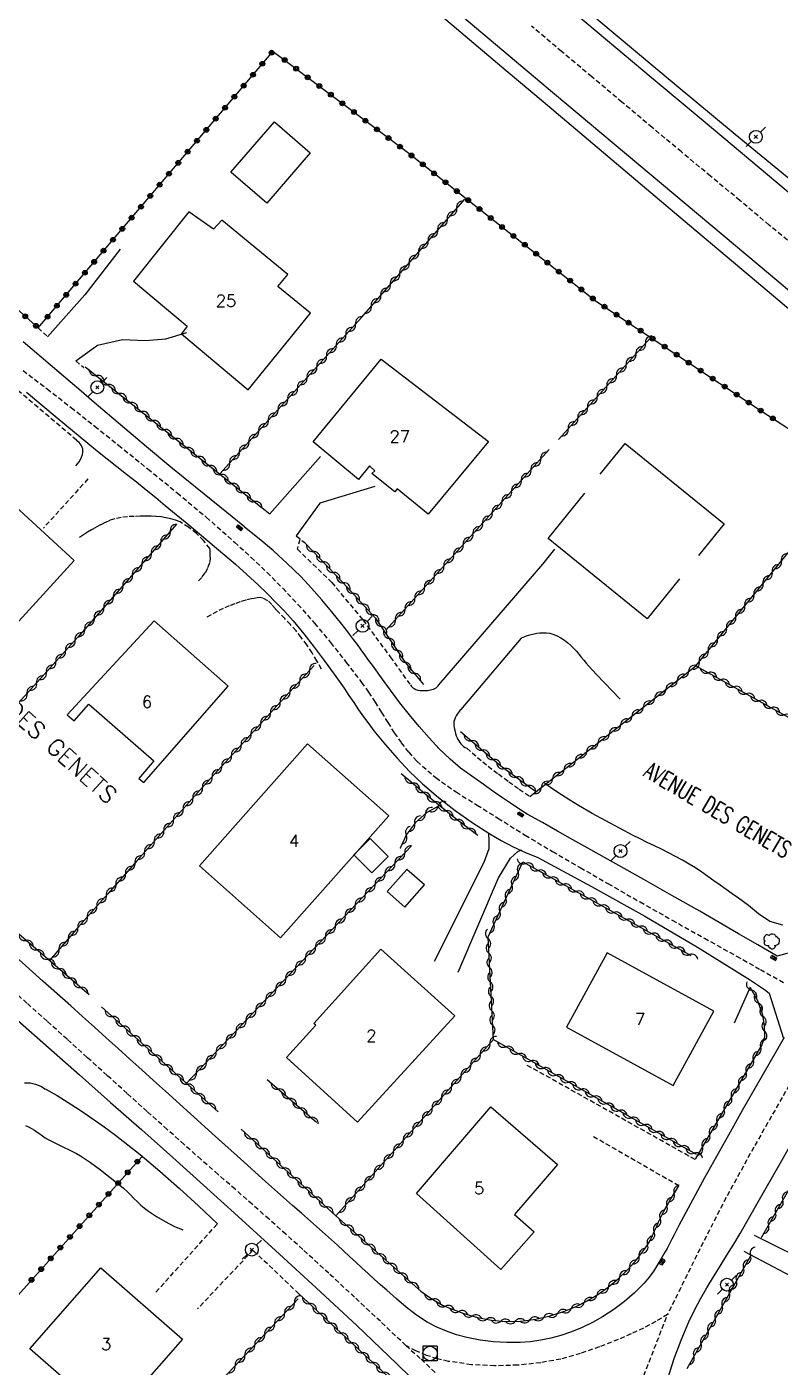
# Model space of a CAD drawing. Header units: millimetres. Extents: x 159000 to 160002, y 156999 to 158000.
# Drawn here: x 159466.4 to 159544.7, y 157371 to 157510.3 of the extents above; entities that cross this region are included whole.
import ezdxf
from ezdxf.enums import TextEntityAlignment as Align

# ---------------------------------------------------------------- set-up
doc = ezdxf.new("R2010")
doc.units = ezdxf.units.MM
doc.linetypes.add('DASHED', pattern=[0.75, 0.5, -0.25])
doc.layers.get('0').update_dxf_attribs({"linetype": 'CONTINUOUS'})
for name, color, linetype in [('W0001', 6, 'DASHED'), ('W0008', 7, 'CONTINUOUS'), ('W0014', 7, 'CONTINUOUS'), ('W0017', 7, 'CONTINUOUS'), ('W0051', 7, 'CONTINUOUS'), ('W0101', 7, 'CONTINUOUS'), ('W0104', 1, 'CONTINUOUS'), ('W0112', 1, 'DASHED'), ('W0211', 2, 'CONTINUOUS'), ('W0214', 2, 'CONTINUOUS'), ('W0300', 7, 'CONTINUOUS'), ('W0310', 3, 'CONTINUOUS'), ('W0322', 7, 'CONTINUOUS'), ('W0323', 7, 'CONTINUOUS'), ('W0401', 7, 'CONTINUOUS'), ('W0420', 7, 'CONTINUOUS'), ('W0473', 7, 'CONTINUOUS'), ('W0989', 7, 'CONTINUOUS'), ('W0991', 7, 'CONTINUOUS')]:
    doc.layers.add(name, color=color, linetype=linetype)
doc.styles.get("Standard").update_dxf_attribs({"font": 'romans.shx', "width": 0.85})

# ---------------------------------------------------------------- blocks, each defined once
blk = doc.blocks.new('T473')
for p, q in [((-0.166667, 0.166667), (0.166667, -0.166667)), ((-0.166667, -0.166667), (0.166667, 0.166667)), ((0.500001, 0.500001), (1.000002, 1.000002)), ((-1.000002, -1.000002), (-0.500001, -0.500001))]:
    blk.add_line(p, q)
blk.add_ellipse((0, 0), major_axis=(0.471405, 0.471405), ratio=1, start_param=5.4977871438, end_param=11.780972451)
blk = doc.blocks.new('T420')
for p, q in [((0.75, 0.75), (-0.75, 0.75)), ((-0.75, 0.75), (-0.75, -0.75)), ((0.75, 0.75), (0.75, -0.75)), ((0.75, -0.75), (-0.75, -0.75))]:
    blk.add_line(p, q)
blk.add_ellipse((0, 0), major_axis=(-0.53, 0.53), ratio=1, start_param=3.926991, end_param=10.210176)
blk = doc.blocks.new('T401')
for p, q in [((-0.3, 0.3), (0, 0.3)), ((-0.3, -0.25), (-0.3, 0.3)), ((-0.3, 0.15), (0, 0.15)), ((-0.3, 0), (0, 0)), ((0, 0.3), (0, -0.25)), ((-0.3, -0.15), (0, -0.15)), ((-0.3, -0.25), (-0.3, -0.3)), ((-0.3, -0.3), (0, -0.3)), ((0, -0.3), (0, -0.25))]:
    blk.add_line(p, q)
blk = doc.blocks.new('T300')
for p, q in [((-0.8, 0.51), (-0.86, 0.34)), ((-0.86, 0.34), (-0.86, 0.17)), ((-0.86, 0.17), (-0.74, 0.06)), ((-0.69, 0.63), (-0.8, 0.51)), ((-0.8, -0.06), (-0.74, 0.06)), ((-0.74, 0.06), (-0.69, 0.11)), ((-0.57, 0.69), (-0.69, 0.63)), ((-0.46, 0.69), (-0.57, 0.69)), ((-0.29, 0.63), (-0.46, 0.69)), ((-0.29, 0.63), (-0.17, 0.74)), ((-0.23, 0.57), (-0.29, 0.63)), ((-0.17, 0.74), (-0.06, 0.8)), ((-0.06, 0.8), (0.06, 0.8)), ((0.06, 0.8), (0.23, 0.74)), ((0.23, 0.74), (0.34, 0.63)), ((0.34, 0.63), (0.4, 0.51)), ((0.46, 0.46), (0.34, 0.46)), ((0.4, 0.51), (0.4, 0.46)), ((0.57, 0.4), (0.46, 0.46)), ((0.57, 0.4), (0.69, 0.29)), ((0.69, 0.29), (0.74, 0.17)), ((0.74, 0.06), (0.69, -0.17)), ((0.74, 0.17), (0.74, 0.06)), ((-0.8, -0.17), (-0.8, -0.06)), ((-0.8, -0.23), (-0.8, -0.17)), ((-0.74, -0.34), (-0.8, -0.23)), ((-0.69, -0.4), (-0.74, -0.34)), ((-0.51, -0.46), (-0.69, -0.4)), ((-0.4, -0.46), (-0.51, -0.46)), ((-0.4, -0.46), (-0.34, -0.46)), ((-0.34, -0.46), (-0.34, -0.4)), ((-0.34, -0.51), (-0.34, -0.46)), ((-0.29, -0.63), (-0.34, -0.51)), ((-0.17, -0.74), (-0.29, -0.63)), ((-0.06, -0.8), (-0.17, -0.74)), ((0.06, -0.8), (-0.06, -0.8)), ((0.17, -0.74), (0.06, -0.8)), ((0.23, -0.69), (0.17, -0.74)), ((0.29, -0.46), (0.23, -0.46)), ((0.29, -0.63), (0.23, -0.69)), ((0.46, -0.4), (0.29, -0.46)), ((0.34, -0.51), (0.29, -0.63)), ((0.34, -0.51), (0.34, -0.46)), ((0.57, -0.34), (0.46, -0.4)), ((0.63, -0.29), (0.57, -0.34)), ((0.69, -0.17), (0.63, -0.29))]:
    blk.add_line(p, q)
blk = doc.blocks.new('t310o')
at = {"color": 0, "linetype": 'Continuous'}
for centre, start, end in [((-0.5, 0.38), 216.8699, 323.1304), ((0.5, -0.37), 36.8699, 143.1303)]:
    blk.add_arc(centre, 0.625, start, end, dxfattribs=at)
blk = doc.blocks.new('t323o')
at = {"color": 0, "linetype": 'Continuous'}
for radius in [0.25, 0.15]:
    blk.add_circle((0, 0), radius, dxfattribs=at)
blk = doc.blocks.new('t322o')
at = {"color": 0, "linetype": 'Continuous'}
for radius in [0.25, 0.15]:
    blk.add_circle((0, 0), radius, dxfattribs=at)

msp = doc.modelspace()

# ---------------------------------------------------------------- linework, layer by layer
at = {"layer": 'W0001'}
for points in [[(159546.64, 157487.16), (159543.59, 157489.69), (159540.55, 157492.23), (159537.5, 157494.76), (159534.46, 157497.29), (159531.42, 157499.83), (159528.28, 157502.46), (159525.14, 157505.1), (159522.01, 157507.73), (159518.87, 157510.37)], [(159466.01, 157474.58), (159468.51, 157472.67), (159471, 157470.74), (159473.47, 157468.78), (159475.93, 157466.81), (159478.99, 157464.34), (159482.04, 157461.86), (159485.06, 157459.33), (159488.01, 157456.73), (159489.71, 157455.17), (159491.38, 157453.58), (159493.01, 157451.95), (159494.59, 157450.27), (159496.32, 157448.31), (159497.99, 157446.29), (159499.61, 157444.24), (159501.2, 157442.16), (159501.93, 157441.14), (159502.61, 157440.1), (159503.28, 157439.04), (159503.93, 157437.98), (159504.61, 157436.92), (159505.33, 157435.89), (159506.11, 157434.89), (159506.97, 157433.96), (159508.92, 157432.26), (159511.04, 157430.77), (159513.22, 157429.41), (159515.39, 157428.05), (159518.21, 157426.28), (159521.07, 157424.58), (159523.95, 157422.91), (159526.83, 157421.25), (159530.16, 157419.34), (159533.5, 157417.45), (159536.85, 157415.58), (159540.2, 157413.71), (159542.68, 157412.32), (159545.16, 157410.94)], [(159505.82, 157373.23), (159503.16, 157375.76), (159500.48, 157378.26), (159497.79, 157380.75), (159495.09, 157383.23), (159493.34, 157384.8), (159491.59, 157386.37), (159489.83, 157387.92), (159488.06, 157389.48), (159486.29, 157391.03), (159484.52, 157392.58), (159482.76, 157394.13), (159481, 157395.7), (159478.91, 157397.56), (159476.83, 157399.44), (159474.75, 157401.31), (159472.67, 157403.19), (159470.59, 157405.07), (159468.51, 157406.95), (159466.42, 157408.82), (159464.33, 157410.69)], [(159550.12, 157408.19), (159547.87, 157404.21), (159544.94, 157399.02), (159541.99, 157393.84), (159539.11, 157388.61), (159536.39, 157383.3), (159533.03, 157376.48)], [(159533.03, 157376.48), (159531.8, 157375.74), (159530.52, 157375.06), (159529.23, 157374.44), (159527.9, 157373.87), (159525.94, 157373.11), (159523.95, 157372.42), (159521.92, 157371.84), (159519.84, 157371.45), (159517.45, 157371.2), (159515.04, 157371.13), (159512.63, 157371.25), (159510.24, 157371.59), (159509.08, 157371.86), (159507.96, 157372.22), (159506.86, 157372.68), (159505.82, 157373.23)], [(159532.5, 157339.6), (159531, 157343), (159529.82, 157346.52), (159528.95, 157350.13), (159528.39, 157353.8), (159528.25, 157355.41), (159528.17, 157357.02), (159528.17, 157358.63), (159528.24, 157360.25), (159528.38, 157361.86), (159528.58, 157363.46), (159528.86, 157365.05), (159529.2, 157366.63), (159533.03, 157376.48)], [(159505.82, 157373.23), (159507.4, 157371.83), (159508.93, 157370.37)]]:
    msp.add_lwpolyline(points, dxfattribs=at)
at = {"layer": 'W0008'}
for points in [[(159466.36, 157472.31), (159469.55, 157469.66), (159472.75, 157467.02), (159473.75, 157466.2), (159474.76, 157465.39), (159475.77, 157464.59), (159476.78, 157463.79), (159477.79, 157462.99), (159478.8, 157462.18), (159479.81, 157461.37), (159480.8, 157460.55), (159483.25, 157458.52), (159485.68, 157456.49), (159488.09, 157454.43), (159490.44, 157452.29), (159491.38, 157451.39), (159492.31, 157450.47), (159493.22, 157449.52), (159494.1, 157448.55), (159495.22, 157447.21), (159496.29, 157445.83), (159497.33, 157444.43), (159498.37, 157443.03), (159498.89, 157442.3), (159499.4, 157441.56), (159499.9, 157440.81), (159500.4, 157440.06), (159500.9, 157439.31), (159501.42, 157438.57), (159501.95, 157437.84), (159502.5, 157437.12), (159503.69, 157435.68), (159504.91, 157434.27), (159506.2, 157432.9), (159507.55, 157431.61), (159509.21, 157430.19), (159510.93, 157428.86), (159512.71, 157427.6), (159514.54, 157426.43), (159515.74, 157425.73), (159516.98, 157425.08), (159518.24, 157424.49), (159519.52, 157423.95)], [(159434.76, 157434.37), (159441.62, 157428.26), (159448.47, 157422.15), (159455.33, 157416.04), (159462.19, 157409.94), (159465.42, 157407.07), (159468.65, 157404.21), (159471.89, 157401.36), (159475.12, 157398.5), (159478.35, 157395.64), (159481.58, 157392.78), (159484.79, 157389.9), (159487.99, 157387), (159492.25, 157383.13), (159496.5, 157379.24), (159500.71, 157375.32), (159504.88, 157371.35), (159506.34, 157369.93)], [(159544.42, 157413.69), (159542.41, 157414.87), (159540.4, 157416.04), (159538.38, 157417.21), (159536.37, 157418.38), (159533.47, 157420.02), (159530.56, 157421.66), (159527.65, 157423.29), (159524.75, 157424.92), (159523.17, 157425.81), (159521.59, 157426.7), (159520.01, 157427.59), (159518.43, 157428.48)], [(159519.52, 157423.95), (159525.12, 157420.96), (159530.66, 157417.86), (159536.13, 157414.63), (159541.53, 157411.29), (159542.06, 157410.95), (159542.58, 157410.59), (159543.09, 157410.23), (159543.6, 157409.85)], [(159551.12, 157415.53), (159544.41, 157413.71)]]:
    msp.add_lwpolyline(points, dxfattribs=at)
at = {"layer": 'W0014'}
for points in [[(159489.03, 157458.33), (159486.47, 157460.39), (159483.93, 157462.46), (159481.39, 157464.54), (159478.86, 157466.64), (159477.72, 157467.6), (159476.58, 157468.56), (159475.44, 157469.52), (159474.31, 157470.49), (159473.17, 157471.46), (159472.04, 157472.43), (159470.91, 157473.4), (159469.77, 157474.36), (159468.83, 157475.16), (159467.9, 157475.95), (159466.96, 157476.75), (159466.02, 157477.54)], [(159518.43, 157428.48), (159517.56, 157429.03), (159516.7, 157429.6), (159515.85, 157430.17), (159515.01, 157430.76), (159513.84, 157431.58), (159512.66, 157432.4), (159511.51, 157433.26), (159510.42, 157434.18), (159509.29, 157435.27), (159508.22, 157436.41), (159507.19, 157437.59), (159506.19, 157438.78), (159505.19, 157440.04), (159504.23, 157441.34), (159503.29, 157442.64), (159502.34, 157443.94), (159501.94, 157444.48), (159501.55, 157445.01), (159501.16, 157445.55), (159500.77, 157446.09), (159500.37, 157446.63), (159499.97, 157447.16), (159499.57, 157447.69), (159499.16, 157448.21), (159498.13, 157449.48), (159497.08, 157450.73), (159496, 157451.96), (159494.88, 157453.15), (159493.48, 157454.51), (159492.04, 157455.82), (159490.56, 157457.09), (159489.03, 157458.3)], [(159545.15, 157405.26), (159543.68, 157402.74), (159542.23, 157400.2), (159540.78, 157397.67), (159539.35, 157395.12), (159538.11, 157392.89), (159536.88, 157390.66), (159535.66, 157388.42), (159534.44, 157386.18), (159534.19, 157385.71), (159533.95, 157385.23), (159533.71, 157384.76), (159533.47, 157384.28), (159533.22, 157383.8), (159532.97, 157383.33), (159532.71, 157382.86), (159532.44, 157382.4), (159532.02, 157381.7), (159531.59, 157381.01), (159531.12, 157380.34), (159530.59, 157379.71), (159529.6, 157378.72), (159528.55, 157377.81), (159527.43, 157376.97), (159526.26, 157376.21), (159525.23, 157375.62), (159524.16, 157375.11), (159523.05, 157374.67), (159521.93, 157374.29), (159520.89, 157374.01), (159519.84, 157373.79), (159518.78, 157373.64), (159517.71, 157373.57), (159516.31, 157373.55), (159514.92, 157373.63), (159513.53, 157373.79), (159512.16, 157374.06), (159511.09, 157374.35), (159510.04, 157374.72), (159509.02, 157375.16), (159508.04, 157375.67), (159506.91, 157376.4), (159505.85, 157377.23), (159504.84, 157378.11), (159503.83, 157378.98), (159503.17, 157379.55), (159502.52, 157380.13), (159501.88, 157380.71), (159501.24, 157381.3), (159500.61, 157381.9), (159499.97, 157382.49), (159499.33, 157383.08), (159498.69, 157383.67), (159497.76, 157384.5), (159496.83, 157385.33), (159495.89, 157386.16), (159494.95, 157386.99), (159494.02, 157387.81), (159493.08, 157388.64), (159492.15, 157389.47), (159491.21, 157390.3), (159488.61, 157392.63), (159486.01, 157394.97), (159483.42, 157397.32), (159480.82, 157399.66), (159479.59, 157400.77), (159478.36, 157401.88), (159477.13, 157403), (159475.9, 157404.11), (159474.67, 157405.22), (159473.44, 157406.33), (159472.2, 157407.44), (159470.97, 157408.55), (159468.08, 157411.12), (159465.18, 157413.7)], [(159543.6, 157409.85), (159545.09, 157405.15)], [(159533.08, 157369.91), (159533.72, 157371.88), (159534.44, 157373.81), (159535.25, 157375.71), (159535.83, 157376.91), (159536.46, 157378.08), (159537.12, 157379.23), (159537.81, 157380.37), (159538.51, 157381.5), (159539.2, 157382.62), (159539.9, 157383.76), (159540.57, 157384.9), (159542.6, 157388.43), (159544.63, 157391.97), (159546.65, 157395.51)]]:
    msp.add_lwpolyline(points, dxfattribs=at)
at = {"layer": 'W0017'}
for points in [[(159476.12, 157487.19), (159472.45, 157482.43), (159468.57, 157478.08)], [(159471.51, 157475.57), (159473.75, 157477.2), (159476.34, 157477.79), (159478.74, 157477.68), (159480.86, 157477.86), (159483.04, 157478.53)], [(159490.86, 157460.31), (159491.67, 157459.67), (159496.94, 157465.65)], [(159502.6, 157462.53), (159496.88, 157460.79), (159494.42, 157457.39)], [(159509.24, 157441.89), (159520.05, 157454.45), (159521.31, 157456.01)], [(159511.55, 157439.34), (159517.84, 157446.75)], [(159517.84, 157446.78), (159518.01, 157446.85), (159518.19, 157446.93), (159518.37, 157446.99), (159518.56, 157447.05), (159518.85, 157447.13), (159519.14, 157447.21), (159519.44, 157447.27), (159519.74, 157447.31), (159520.09, 157447.32), (159520.43, 157447.31), (159520.77, 157447.27), (159521.11, 157447.18), (159521.53, 157447.01), (159521.93, 157446.79), (159522.31, 157446.54), (159522.67, 157446.27), (159522.97, 157446), (159523.26, 157445.71), (159523.54, 157445.41), (159523.8, 157445.1), (159524.05, 157444.78), (159524.31, 157444.47), (159524.57, 157444.16), (159524.84, 157443.86), (159525.64, 157442.99), (159526.45, 157442.13), (159527.27, 157441.28), (159528.08, 157440.43)], [(159508.79, 157413.18), (159513.94, 157423.47), (159514.48, 157424.91), (159514.49, 157425.74), (159514.45, 157426.47)], [(159511.25, 157412.06), (159515.44, 157421.83), (159516.69, 157423.88), (159517.45, 157424.6), (159517.88, 157424.77)], [(159541.6, 157410.47), (159539.94, 157406.74)], [(159466.17, 157400.54), (159466.75, 157400.54), (159467.31, 157400.42), (159467.85, 157400.2), (159468.33, 157399.89)], [(159548.6, 157381.42), (159542.06, 157384.67)], [(159547.69, 157379.49), (159540.98, 157383.02)]]:
    msp.add_lwpolyline(points, dxfattribs=at)
at = {"layer": 'W0051'}
for points in [[(159457.55, 157555.01), (159461.59, 157551.58), (159465.64, 157548.16), (159469.7, 157544.75), (159473.76, 157541.34), (159476.67, 157538.9), (159479.6, 157536.46), (159482.52, 157534.03), (159485.45, 157531.6), (159488.37, 157529.17), (159491.3, 157526.74), (159494.22, 157524.3), (159497.14, 157521.86), (159500.97, 157518.65), (159504.79, 157515.43), (159508.62, 157512.21), (159512.44, 157508.99), (159516.26, 157505.76), (159520.08, 157502.54), (159523.9, 157499.31), (159527.72, 157496.09), (159535.32, 157489.68), (159542.92, 157483.27), (159550.53, 157476.86)], [(159548.16, 157490.91), (159542.55, 157495.62), (159536.94, 157500.33), (159531.33, 157505.04), (159525.72, 157509.75), (159520.11, 157514.46)], [(159511.62, 157511.43), (159513.8, 157509.61), (159521.28, 157503.34), (159528.77, 157497.06), (159536.25, 157490.78), (159543.73, 157484.5), (159549.46, 157479.69)], [(159546.43, 157493.87), (159540.06, 157499.11), (159533.71, 157504.37), (159525.68, 157511.08)]]:
    msp.add_lwpolyline(points, dxfattribs=at)
at = {"layer": 'W0101'}
for points in [[(159489.42, 157472.56), (159495.91, 157480.53), (159492.5, 157483.31), (159493.53, 157484.56), (159486.69, 157490.2), (159485.83, 157489.27), (159483.24, 157491.07), (159477.48, 157483.84), (159483.08, 157479.19), (159482.49, 157478.39)], [(159471.32, 157454.84), (159463.38, 157446.18), (159456.82, 157452.18), (159464.76, 157460.85)], [(159478.58, 157431.74), (159487.33, 157441.76), (159479.65, 157448.55), (159470.6, 157438.8), (159471.33, 157438.18), (159472.84, 157439.89), (159479.6, 157434.02), (159478.04, 157432.17)], [(159495.6, 157435.76), (159504.03, 157428.29), (159492.79, 157415.61), (159484.36, 157423.08)], [(159510.89, 157407.51), (159500.79, 157396.44), (159493.42, 157403.16), (159496.44, 157406.55), (159496.25, 157406.7), (159503.2, 157414.42)], [(159522.52, 157406.32), (159533.6, 157400.25), (159537.84, 157407.99), (159526.76, 157414.06)], [(159519.15, 157385.05), (159515.68, 157381.14), (159506.93, 157389.04), (159514.65, 157398.05), (159521.58, 157392.05), (159517.1, 157386.87)], [(159482.58, 157373.9), (159475.21, 157365.47), (159466.72, 157372.88), (159474.09, 157381.32)]]:
    msp.add_lwpolyline(points, close=True, dxfattribs=at)
for points in [[(159496.18, 157467.16), (159503.25, 157475.76), (159514.39, 157467.2), (159508.15, 157459.65), (159504.91, 157462.26), (159504.68, 157461.97), (159502.27, 157463.87), (159502.59, 157464.16)], [(159502.04, 157464.65), (159500.88, 157463.23), (159496.18, 157467.16)], [(159526.03, 157463.8), (159528.62, 157466.99), (159538.91, 157458.64)], [(159502.59, 157464.16), (159502.04, 157464.65)], [(159534.26, 157452.91), (159530.89, 157448.76), (159520.6, 157457.11), (159524.43, 157461.83)], [(159538.91, 157458.64), (159536.25, 157455.36)]]:
    msp.add_lwpolyline(points, dxfattribs=at)
at = {"layer": 'W0104'}
for points in [[(159487.61, 157495.19), (159492.14, 157500.43), (159495.88, 157497.19), (159491.35, 157491.95)], [(159502.27, 157422.36), (159503.97, 157424.05), (159502.1, 157425.93), (159500.4, 157424.24), (159502.27, 157422.36)], [(159505.7, 157418.81), (159507.74, 157421.11), (159505.92, 157422.73), (159503.88, 157420.43), (159505.7, 157418.81)]]:
    msp.add_lwpolyline(points, close=True, dxfattribs=at)
at = {"layer": 'W0112'}
for points in [[(159467.58, 157479.02), (159468.57, 157478.08)], [(159471.51, 157475.57), (159472.32, 157474.87)], [(159471.58, 157467.33), (159462.57, 157474.98)], [(159471.49, 157464.67), (159471.68, 157464.87), (159471.84, 157465.09), (159471.98, 157465.32), (159472.09, 157465.57), (159472.13, 157465.66), (159472.16, 157465.75), (159472.18, 157465.84), (159472.2, 157465.93), (159472.22, 157466.02), (159472.23, 157466.11), (159472.23, 157466.21), (159472.23, 157466.3), (159472.21, 157466.43), (159472.17, 157466.56), (159472.12, 157466.69), (159472.06, 157466.8), (159471.96, 157466.95), (159471.85, 157467.08), (159471.72, 157467.2), (159471.58, 157467.3)], [(159472.76, 157463.3), (159468.12, 157458.18)], [(159485.44, 157456.07), (159484.79, 157456.89), (159484.05, 157457.63), (159483.23, 157458.28), (159482.33, 157458.83), (159481.86, 157459.03), (159481.36, 157459.17), (159480.85, 157459.27), (159480.35, 157459.35), (159479.82, 157459.41), (159479.28, 157459.43), (159478.75, 157459.44), (159478.21, 157459.43), (159477.55, 157459.41), (159476.88, 157459.38), (159476.22, 157459.31), (159475.56, 157459.17), (159475.04, 157459), (159474.54, 157458.77), (159474.05, 157458.52), (159473.57, 157458.26), (159473.13, 157458.02), (159472.7, 157457.77), (159472.28, 157457.51), (159471.86, 157457.23)], [(159494.42, 157457.39), (159495.33, 157456.65)], [(159484.26, 157452.7), (159484.65, 157453.13), (159484.98, 157453.59), (159485.24, 157454.1), (159485.44, 157454.63), (159485.47, 157454.75), (159485.48, 157454.86), (159485.49, 157454.98), (159485.49, 157455.1), (159485.48, 157455.21), (159485.47, 157455.33), (159485.47, 157455.44), (159485.46, 157455.56), (159485.46, 157455.69), (159485.46, 157455.82), (159485.45, 157455.95), (159485.44, 157456.07)], [(159494.78, 157457), (159494.52, 157456.02)], [(159494.53, 157456), (159498.1, 157452.55), (159501.35, 157448.65), (159504.19, 157444.81), (159506.28, 157441.89)], [(159497.04, 157443.53), (159496.57, 157444.39), (159496.06, 157445.23), (159495.52, 157446.05), (159494.94, 157446.84), (159494.4, 157447.52), (159493.82, 157448.16), (159493.22, 157448.79), (159492.61, 157449.41), (159492.25, 157449.81), (159491.88, 157450.24), (159491.46, 157450.64), (159490.95, 157450.91), (159490.65, 157450.97), (159490.34, 157450.95), (159490.05, 157450.89), (159489.77, 157450.83), (159489.18, 157450.7), (159488.59, 157450.53), (159488.02, 157450.33), (159487.45, 157450.11), (159486.81, 157449.83), (159486.18, 157449.53), (159485.56, 157449.19), (159484.96, 157448.83)], [(159506.28, 157441.89), (159506.39, 157441.74), (159506.53, 157441.61), (159506.68, 157441.51), (159506.84, 157441.42), (159507.06, 157441.35), (159507.29, 157441.32), (159507.52, 157441.31), (159507.75, 157441.31), (159507.9, 157441.31), (159508.06, 157441.32), (159508.22, 157441.34), (159508.37, 157441.37), (159508.52, 157441.41), (159508.67, 157441.46), (159508.82, 157441.52), (159508.96, 157441.6), (159509.04, 157441.66), (159509.12, 157441.73), (159509.18, 157441.8), (159509.24, 157441.89)], [(159511.55, 157439.34), (159511.44, 157439.24), (159511.34, 157439.12), (159511.25, 157439), (159511.16, 157438.87), (159511.05, 157438.68), (159510.95, 157438.49), (159510.86, 157438.28), (159510.81, 157438.06), (159510.8, 157437.87), (159510.81, 157437.67), (159510.85, 157437.48), (159510.88, 157437.29), (159510.93, 157437.06), (159510.99, 157436.84), (159511.06, 157436.61), (159511.14, 157436.39), (159511.22, 157436.23), (159511.31, 157436.07), (159511.41, 157435.91), (159511.52, 157435.77), (159511.66, 157435.63), (159511.81, 157435.51), (159511.97, 157435.4), (159512.14, 157435.31)], [(159512.17, 157435.31), (159512.7, 157434.84), (159513.25, 157434.37), (159513.8, 157433.91), (159514.36, 157433.46), (159515.43, 157432.64), (159516.51, 157431.84), (159517.61, 157431.07), (159518.72, 157430.31)], [(159535.88, 157392.57), (159518.35, 157402.41)], [(159534.2, 157389.83), (159525.32, 157394.94)], [(159479.83, 157378.79), (159486.22, 157385.89)], [(159489.91, 157383.15), (159484.15, 157377.05)], [(159494.69, 157378.62), (159489.91, 157383.15)]]:
    msp.add_lwpolyline(points, dxfattribs=at)
at = {"layer": 'W0211'}
for points in [[(159545.01, 157416.92), (159543.67, 157417.32), (159542.48, 157418.09), (159541.43, 157418.97), (159540.4, 157419.75), (159539.75, 157420.18), (159539.11, 157420.62), (159538.48, 157421.08), (159537.85, 157421.53), (159537.22, 157421.99), (159536.58, 157422.43), (159535.93, 157422.87), (159535.27, 157423.28), (159534.56, 157423.68), (159533.84, 157424.07), (159533.12, 157424.45), (159532.38, 157424.81), (159531.65, 157425.16), (159530.91, 157425.52), (159530.18, 157425.89), (159529.46, 157426.26), (159528.03, 157427.02), (159526.6, 157427.78), (159525.17, 157428.55), (159523.77, 157429.36), (159522.87, 157429.92), (159521.98, 157430.49), (159521.09, 157431.07), (159520.22, 157431.68)], [(159466.26, 157396.1), (159466.59, 157395.97), (159466.9, 157395.81), (159467.19, 157395.63), (159467.48, 157395.43), (159467.76, 157395.23), (159468.03, 157395.03), (159468.32, 157394.84), (159468.61, 157394.66), (159469.03, 157394.44), (159469.45, 157394.23), (159469.87, 157394.03), (159470.3, 157393.83), (159470.73, 157393.63), (159471.15, 157393.42), (159471.57, 157393.19), (159471.97, 157392.95), (159473.04, 157392.25), (159474.07, 157391.5), (159475.08, 157390.71), (159476.07, 157389.91), (159476.45, 157389.58), (159476.82, 157389.24), (159477.18, 157388.89), (159477.54, 157388.53), (159477.9, 157388.18), (159478.27, 157387.84), (159478.65, 157387.51), (159479.06, 157387.21), (159479.9, 157386.64), (159480.78, 157386.13), (159481.68, 157385.66), (159482.61, 157385.26)]]:
    msp.add_lwpolyline(points, dxfattribs=at)
at = {"layer": 'W0214'}
msp.add_lwpolyline([(159468.39, 157399.89), (159469.56, 157399.21), (159470.71, 157398.5), (159471.84, 157397.77), (159472.96, 157397.01), (159474.3, 157396.07), (159475.61, 157395.1), (159476.91, 157394.11), (159478.18, 157393.09), (159480.25, 157391.35), (159482.27, 157389.57), (159484.26, 157387.75), (159486.22, 157385.89)], dxfattribs=at)
at = {"layer": 'W0310'}
for points in [[(159501.23, 157480.13), (159511.95, 157492.39)], [(159501.23, 157480.13), (159486.48, 157463.85)], [(159531.25, 157477.98), (159521.67, 157467.4)], [(159472.48, 157474.97), (159490.86, 157460.31)], [(159520.73, 157466.36), (159503.72, 157447.57)], [(159518.72, 157430.31), (159535.97, 157443.89), (159552.46, 157464.08)], [(159481.97, 157458.6), (159478.55, 157454.66), (159475.12, 157450.74), (159471.66, 157446.83), (159468.18, 157442.95), (159464.48, 157438.84), (159460.75, 157434.74), (159457, 157430.67), (159453.24, 157426.61)], [(159495.33, 157456.62), (159499.31, 157452.51), (159502.67, 157448.84), (159505.73, 157444.24), (159507.65, 157441.95)], [(159472.88, 157409.7), (159453.45, 157426.42), (159438.11, 157439.97), (159431.34, 157445.99)], [(159496.28, 157443.92), (159492.42, 157439.74), (159488.58, 157435.54), (159484.75, 157431.33), (159480.95, 157427.1), (159477.88, 157423.66), (159474.82, 157420.2), (159471.78, 157416.74), (159468.75, 157413.26)], [(159535.97, 157443.89), (159558.12, 157431.57)], [(159511.49, 157437.07), (159515.69, 157433.47), (159519.34, 157430.82)], [(159513.31, 157426.24), (159512.31, 157426.98), (159511.32, 157427.74), (159510.34, 157428.51), (159509.37, 157429.29), (159508.35, 157430.12), (159507.34, 157430.96), (159506.34, 157431.81), (159505.34, 157432.67)], [(159509.36, 157429.37), (159507.99, 157428.62), (159506.82, 157427.6), (159505.88, 157426.36), (159505.23, 157424.94), (159505.23, 157424.93), (159505.23, 157424.93), (159505.23, 157424.92), (159505.24, 157424.91)], [(159506.37, 157425.14), (159483, 157400.49)], [(159514.32, 157415.65), (159517.96, 157423.5), (159526.23, 157418.92), (159535.46, 157413.77)], [(159514.35, 157415.65), (159514.89, 157405.03)], [(159541.6, 157410.46), (159542.36, 157409.1), (159542.91, 157407.6), (159543.08, 157406.43), (159543.11, 157405.28), (159542.84, 157404.48)], [(159486.3, 157397.52), (159474.17, 157408.44)], [(159514.89, 157405), (159498.54, 157386.73)], [(159536.04, 157393.1), (159514.89, 157405.03)], [(159542.84, 157404.48), (159535.88, 157392.6)], [(159491.41, 157400.88), (159496.51, 157396.45)], [(159550.48, 157397.92), (159542.76, 157384.44)], [(159498.54, 157386.73), (159488.69, 157395.74)], [(159507.38, 157378.9), (159508.1, 157378.36), (159508.85, 157377.88), (159509.64, 157377.45), (159510.46, 157377.09), (159511.85, 157376.58), (159513.27, 157376.16), (159514.73, 157375.86), (159516.21, 157375.73), (159517.77, 157375.78), (159519.31, 157375.99), (159520.82, 157376.34), (159522.3, 157376.8), (159523.51, 157377.29), (159524.67, 157377.88), (159525.78, 157378.55), (159526.84, 157379.31), (159527.89, 157380.18), (159528.88, 157381.13), (159529.8, 157382.15), (159530.63, 157383.24), (159530.93, 157383.7), (159531.21, 157384.17), (159531.45, 157384.66), (159531.68, 157385.15), (159531.9, 157385.65), (159532.13, 157386.15), (159532.36, 157386.64), (159532.61, 157387.12), (159532.99, 157387.81), (159533.38, 157388.49), (159533.79, 157389.16), (159534.2, 157389.83)], [(159498.54, 157386.73), (159507.38, 157378.9)], [(159541.7, 157382.66), (159535.02, 157370.83)], [(159475.71, 157358.02), (159476.73, 157359.12), (159494.61, 157378.08)], [(159504.85, 157369.18), (159494.69, 157378.62)]]:
    msp.add_lwpolyline(points, dxfattribs=at)
at = {"layer": 'W0322'}
msp.add_lwpolyline([(159492.01, 157507.74), (159505.97, 157497.26), (159525.64, 157481.75), (159542.74, 157470.39), (159552.46, 157464.08)], dxfattribs=at)
at = {"layer": 'W0323'}
for points in [[(159467.59, 157479.01), (159492.01, 157507.77)], [(159459.5, 157486.17), (159467.58, 157479.02)], [(159459.89, 157372.24), (159478.35, 157392.86)]]:
    msp.add_lwpolyline(points, dxfattribs=at)

# ---------------------------------------------------------------- block references
at = {"layer": 'W0300'}
msp.add_blockref('T300', (159543.89, 157415.24), dxfattribs=at)
at = {"layer": 'W0310'}
for p, rotation in [((159511.11, 157491.43), 48.84089637383266), ((159510.12, 157490.3), 48.84089637383266), ((159509.13, 157489.17), 48.84089637383266), ((159507.16, 157486.91), 48.84089637383266), ((159508.14, 157488.04), 48.84089637383266), ((159506.17, 157485.78), 48.84089637383266), ((159505.18, 157484.65), 48.84089637383266), ((159504.2, 157483.52), 48.84089637383266), ((159503.21, 157482.39), 48.84089637383266), ((159502.22, 157481.26), 48.84089637383266), ((159500.58, 157479.41), 227.8112091600588), ((159498.57, 157477.19), 227.8112091600588), ((159499.57, 157478.3), 227.8112091600588), ((159530.73, 157477.41), 227.8410463592689), ((159497.56, 157476.08), 227.8112091600588), ((159529.73, 157476.3), 227.8410463592689), ((159496.55, 157474.97), 227.8112091600588), ((159528.72, 157475.19), 227.8410463592689), ((159473.66, 157474.04), 321.4136693093594), ((159474.83, 157473.1), 321.4136693093594), ((159495.54, 157473.86), 227.8112091600588), ((159527.71, 157474.08), 227.8410463592689), ((159476, 157472.17), 321.4136693093594), ((159493.53, 157471.63), 227.8112091600588), ((159494.54, 157472.74), 227.8112091600588), ((159525.7, 157471.85), 227.8410463592689), ((159526.71, 157472.96), 227.8410463592689), ((159477.18, 157471.23), 321.4136693093594), ((159478.35, 157470.3), 321.4136693093594), ((159492.52, 157470.52), 227.8112091600588), ((159524.69, 157470.74), 227.8410463592689), ((159479.52, 157469.36), 321.4136693093594), ((159491.51, 157469.41), 227.8112091600588), ((159523.69, 157469.63), 227.8410463592689), ((159480.69, 157468.42), 321.4136693093594), ((159490.51, 157468.3), 227.8112091600588), ((159522.68, 157468.52), 227.8410463592689), ((159481.87, 157467.49), 321.4136693093594), ((159483.04, 157466.55), 321.4136693093594), ((159488.49, 157466.08), 227.8112091600588), ((159489.5, 157467.19), 227.8112091600588), ((159484.21, 157465.62), 321.4136693093594), ((159487.49, 157464.96), 227.8112091600588), ((159519.83, 157465.36), 227.8410463592847), ((159485.38, 157464.68), 321.4136693093594), ((159486.56, 157463.75), 321.4136693093594), ((159518.82, 157464.25), 227.8410463592847), ((159487.73, 157462.81), 321.4136693093594), ((159516.81, 157462.03), 227.8410463592847), ((159517.81, 157463.14), 227.8410463592847), ((159488.9, 157461.88), 321.4136693093594), ((159490.07, 157460.94), 321.4136693093594), ((159515.8, 157460.92), 227.8410463592847), ((159514.79, 157459.8), 227.8410463592847), ((159481.32, 157457.84), 229.0297023035773), ((159513.79, 157458.69), 227.8410463592847), ((159480.33, 157456.71), 229.0297023035773), ((159511.77, 157456.47), 227.8410463592847), ((159512.78, 157457.58), 227.8410463592847), ((159479.35, 157455.58), 229.0297023035773), ((159496.18, 157455.75), 314.0791530656691), ((159510.77, 157455.36), 227.8410463592847), ((159478.37, 157454.45), 228.7593557478662), ((159497.22, 157454.67), 314.0791530656691), ((159498.26, 157453.59), 314.0791530656691), ((159509.76, 157454.24), 227.8410463592847), ((159543.91, 157453.61), 50.75931284302424), ((159544.86, 157454.77), 50.75931284302424), ((159476.39, 157452.19), 228.7593557478662), ((159477.38, 157453.32), 228.7593557478662), ((159499.31, 157452.51), 314.0791530656691), ((159508.75, 157453.13), 227.8410463592847), ((159542.96, 157452.45), 50.75931284302424), ((159475.4, 157451.06), 228.7593557478662), ((159500.32, 157451.41), 312.4291965666046), ((159506.74, 157450.91), 227.8410463592847), ((159507.75, 157452.02), 227.8410463592847), ((159542.01, 157451.28), 50.75931284302424), ((159474.41, 157449.94), 228.4890100305023), ((159501.33, 157450.3), 312.4291965666046), ((159505.73, 157449.8), 227.8410463592847), ((159541.06, 157450.12), 50.75931284302424), ((159473.41, 157448.82), 228.4890100305023), ((159502.34, 157449.19), 312.4291965666046), ((159503.23, 157447.99), 303.6728140920354), ((159504.72, 157448.68), 227.8410463592847), ((159540.11, 157448.96), 50.75931284302424), ((159471.42, 157446.57), 228.2186651506987), ((159472.42, 157447.69), 228.4890100305023), ((159504.06, 157446.74), 303.6728140920354), ((159538.21, 157446.64), 50.75931284302424), ((159539.16, 157447.8), 50.75931284302424), ((159470.42, 157445.45), 228.2186651506987), ((159504.9, 157445.49), 303.6728140920354), ((159537.26, 157445.47), 50.75931284302424), ((159469.42, 157444.33), 228.2186651506987), ((159505.73, 157444.25), 303.6728140920354), ((159536.32, 157444.31), 50.75931284302424), ((159468.43, 157443.21), 228.2186651506987), ((159495.8, 157443.4), 227.2820456707213), ((159506.69, 157443.1), 309.9797815248277), ((159535.22, 157443.3), 38.21425450731049), ((159537.28, 157443.16), 330.9352967882446), ((159466.42, 157440.99), 227.9483225522984), ((159467.42, 157442.1), 227.9483225522984), ((159493.76, 157441.19), 227.2820456707213), ((159494.78, 157442.3), 227.2820456707213), ((159532.86, 157441.44), 38.21425450731049), ((159534.04, 157442.37), 38.21425450731049), ((159538.59, 157442.43), 330.9352967882446), ((159539.9, 157441.7), 330.9352967882446), ((159492.74, 157440.09), 227.2820456707213), ((159531.69, 157440.52), 38.21425450731049), ((159541.21, 157440.97), 330.9352967882446), ((159542.52, 157440.24), 330.9352967882446), ((159491.73, 157438.99), 227.5262810740035), ((159529.33, 157438.66), 38.21425450731049), ((159530.51, 157439.59), 38.21425450731049), ((159543.83, 157439.52), 330.9352967882446), ((159545.15, 157438.79), 330.9352967882446), ((159489.7, 157436.77), 227.5262810740035), ((159490.72, 157437.88), 227.5262810740035), ((159528.15, 157437.73), 38.21425450731049), ((159488.69, 157435.67), 227.5262810740035), ((159512.63, 157436.09), 319.3953319725035), ((159525.79, 157435.88), 38.21425450731049), ((159526.97, 157436.8), 38.21425450731049), ((159487.68, 157434.56), 227.770518393706), ((159513.77, 157435.12), 319.3953319725035), ((159514.91, 157434.14), 319.3953319725035), ((159524.61, 157434.95), 38.21425450731049), ((159486.67, 157433.45), 227.770518393706), ((159516.07, 157433.19), 323.9427539483494), ((159522.26, 157433.09), 38.21425450731049), ((159523.44, 157434.02), 38.21425450731049), ((159484.66, 157431.23), 228.0147576289431), ((159485.67, 157432.34), 227.770518393706), ((159506.48, 157431.69), 139.6825469288988), ((159517.29, 157432.31), 323.9427539483494), ((159518.5, 157431.43), 323.9427539483494), ((159521.08, 157432.16), 38.21425450731049), ((159483.66, 157430.11), 228.0147576289431), ((159507.62, 157430.72), 140.2569385183877), ((159519.9, 157431.24), 38.21425450731049), ((159482.65, 157429), 228.0147576289431), ((159507.84, 157428.49), 220.9504556711571), ((159508.78, 157429.76), 140.8313261156688), ((159509.13, 157429.25), 208.738075944527), ((159509.95, 157428.82), 141.4057106250592), ((159481.65, 157427.88), 228.0147576289431), ((159506.73, 157427.49), 233.1628339069614), ((159511.13, 157427.89), 141.98009219256), ((159479.65, 157425.64), 228.2590009795057), ((159480.65, 157426.76), 228.2590009795057), ((159505.85, 157426.28), 245.3752106516439), ((159512.32, 157426.98), 143.1288444112976), ((159478.65, 157424.53), 228.2590009795057), ((159505.7, 157424.44), 226.5187645735178), ((159477.65, 157423.41), 228.5032469123888), ((159504.67, 157423.35), 226.5187645735178), ((159518.26, 157423.34), 330.9872283821547), ((159476.66, 157422.28), 228.5032469123888), ((159503.64, 157422.26), 226.5187645735178), ((159517.48, 157422.45), 65.1065877528358), ((159519.57, 157422.61), 330.9872283821547), ((159520.88, 157421.88), 330.9872283821547), ((159475.66, 157421.16), 228.5032469123888), ((159501.58, 157420.09), 226.5187645735178), ((159502.61, 157421.17), 226.5187645735178), ((159516.84, 157421.09), 65.1065877528358), ((159522.2, 157421.16), 330.9872283821547), ((159523.51, 157420.43), 330.9872283821547), ((159473.68, 157418.91), 228.747491062049), ((159474.67, 157420.03), 228.747491062049), ((159500.54, 157419), 226.5187645735178), ((159516.21, 157419.73), 65.1065877528358), ((159524.82, 157419.7), 330.9872283821547), ((159526.13, 157418.97), 330.9872283821547), ((159472.69, 157417.78), 228.747491062049), ((159499.51, 157417.91), 226.5187645735178), ((159515.58, 157418.37), 65.1065877528358), ((159527.44, 157418.24), 330.8459214201164), ((159528.75, 157417.51), 330.8459214201164), ((159471.7, 157416.65), 228.9917334284947), ((159498.48, 157416.82), 226.5187645735178), ((159514.95, 157417.01), 65.1065877528358), ((159530.06, 157416.78), 330.8459214201164), ((159466.32, 157415.35), 139.2779623776497), ((159470.72, 157415.52), 228.9917334284947), ((159496.42, 157414.64), 226.5187645735178), ((159497.45, 157415.73), 226.5187645735178), ((159514.36, 157415.52), 272.9054566305846), ((159531.37, 157416.05), 330.8459214201164), ((159532.68, 157415.32), 330.8459214201164), ((159467.45, 157414.37), 139.2779623776497), ((159468.59, 157413.39), 139.2779623776497), ((159469.74, 157414.39), 228.9917334284947), ((159495.38, 157413.55), 226.5187645735178), ((159514.43, 157414.02), 272.9054566305846), ((159533.99, 157414.59), 330.8459214201164), ((159535.3, 157413.86), 330.8459214201164), ((159469.73, 157412.41), 139.2779623776497), ((159494.35, 157412.47), 226.5187645735178), ((159514.51, 157412.52), 272.9054566305846), ((159470.86, 157411.44), 139.2779623776497), ((159472, 157410.46), 139.2779623776497), ((159493.32, 157411.38), 226.5187645735178), ((159514.59, 157411.02), 272.9054566305846), ((159491.25, 157409.2), 226.5187645735178), ((159492.29, 157410.29), 226.5187645735178), ((159514.66, 157409.53), 272.9054566305846), ((159541.76, 157410.17), 299.2820235135623), ((159542.45, 157408.84), 290.0779974043992), ((159490.22, 157408.11), 226.5187645735178), ((159514.74, 157408.03), 272.9054566305846), ((159542.94, 157407.42), 278.3573833744706), ((159475.29, 157407.44), 137.9851280506839), ((159476.4, 157406.44), 137.9851280506839), ((159489.19, 157407.02), 226.5187645735178), ((159514.81, 157406.53), 272.9054566305846), ((159477.52, 157405.43), 137.9851280506839), ((159487.13, 157404.85), 226.5187645735178), ((159488.16, 157405.94), 226.5187645735178), ((159543.09, 157405.93), 271.2464477926271), ((159478.63, 157404.43), 137.9851280506839), ((159479.75, 157403.42), 137.9851280506839), ((159486.09, 157403.76), 226.5187645735178), ((159513.55, 157403.5), 228.1807466763584), ((159514.55, 157404.62), 228.1807466763584), ((159516.2, 157404.29), 150.5559964145683), ((159517.5, 157403.56), 150.5559964145683), ((159542.7, 157404.25), 239.6315214144002), ((159480.86, 157402.42), 137.9851280506839), ((159485.06, 157402.67), 226.5187645735178), ((159512.55, 157402.38), 228.1807466763584), ((159518.81, 157402.82), 150.5559964145683), ((159541.94, 157402.95), 239.6315214144002), ((159481.97, 157401.42), 137.9851280506839), ((159484.03, 157401.58), 226.5187645735178), ((159511.55, 157401.26), 228.1807466763584), ((159520.12, 157402.08), 150.5559964145683), ((159521.42, 157401.34), 150.5559964145683), ((159541.19, 157401.66), 239.6315214144002), ((159483.09, 157400.41), 137.9851280506839), ((159484.2, 157399.41), 137.9851280506839), ((159492.54, 157399.89), 319.02708414465), ((159510.55, 157400.14), 228.1807466763584), ((159522.73, 157400.61), 150.5559964145683), ((159524.03, 157399.87), 150.5559964145683), ((159539.67, 157399.07), 239.6315214144002), ((159540.43, 157400.37), 239.6315214144002), ((159485.32, 157398.4), 137.9851280506839), ((159493.68, 157398.91), 319.02708414465), ((159494.81, 157397.92), 319.02708414465), ((159508.54, 157397.91), 228.1807466763584), ((159509.54, 157399.03), 228.1807466763584), ((159525.34, 157399.13), 150.5559964145683), ((159526.65, 157398.39), 150.5559964145683), ((159538.91, 157397.78), 239.6315214144002), ((159495.94, 157396.94), 319.02708414465), ((159507.54, 157396.79), 228.1807466763584), ((159527.95, 157397.66), 150.5559964145683), ((159529.26, 157396.92), 150.5559964145683), ((159538.15, 157396.48), 239.6315214144002), ((159506.54, 157395.67), 228.1807466763584), ((159530.57, 157396.18), 150.5559964145683), ((159531.87, 157395.45), 150.5559964145683), ((159537.39, 157395.19), 239.6315214144002), ((159489.79, 157394.73), 137.5578004219307), ((159490.9, 157393.72), 137.5578004219307), ((159505.54, 157394.56), 228.1807466763584), ((159533.18, 157394.71), 150.5559964145683), ((159534.48, 157393.97), 150.5559964145683), ((159536.64, 157393.89), 239.6315214144002), ((159492.01, 157392.71), 137.5578004219307), ((159503.54, 157392.32), 228.1807466763584), ((159504.54, 157393.44), 228.1807466763584), ((159535.79, 157393.23), 150.5559964145683), ((159493.11, 157391.69), 137.5578004219307), ((159502.54, 157391.2), 228.1807466763584), ((159494.22, 157390.68), 137.5578004219307), ((159495.33, 157389.67), 137.5578004219307), ((159501.54, 157390.08), 228.1807466763584), ((159496.43, 157388.66), 137.5578004219307), ((159500.54, 157388.97), 228.1807466763584), ((159533.71, 157389.04), 59.26583222464513), ((159545, 157388.34), 240.1979213220598), ((159497.54, 157387.65), 137.5578004219307), ((159499.54, 157387.85), 228.1807466763584), ((159532.96, 157387.74), 60.91993483344972), ((159544.25, 157387.04), 240.1979213220598), ((159499.67, 157385.74), 318.4611710065017), ((159532.26, 157386.42), 64.59702299125472), ((159543.51, 157385.74), 240.1979213220598), ((159500.79, 157384.74), 318.4611710065017), ((159531.63, 157385.05), 65.10015878068283), ((159501.91, 157383.75), 318.4611710065017), ((159503.03, 157382.75), 318.4611710065017), ((159530.07, 157382.51), 52.40572255737968), ((159530.95, 157383.72), 60.29733875024684), ((159541.65, 157382.58), 240.5423092544903), ((159504.16, 157381.76), 318.4611710065017), ((159529.09, 157381.37), 48.1825740445865), ((159540.92, 157381.28), 240.5423092544903), ((159505.28, 157380.76), 318.4611710065017), ((159506.4, 157379.77), 318.4611710065017), ((159528.03, 157380.31), 43.91906903008562), ((159540.18, 157379.97), 240.5423092544903), ((159525.66, 157378.48), 31.32088878778653), ((159526.88, 157379.34), 39.61521984600702), ((159539.44, 157378.67), 240.5423092544903), ((159494.23, 157377.67), 46.68504986565587), ((159495.79, 157377.6), 137.072000694879), ((159508.61, 157378.04), 327.3943696778658), ((159509.92, 157377.33), 335.993675564454), ((159524.36, 157377.72), 26.81258980037118), ((159538.7, 157377.36), 240.5423092544903), ((159492.17, 157375.49), 46.68504986565587), ((159493.2, 157376.58), 46.68504986565587), ((159496.89, 157376.58), 137.072000694879), ((159497.99, 157375.56), 137.072000694879), ((159511.32, 157376.77), 339.7749934988178), ((159512.74, 157376.31), 343.5681775239676), ((159514.2, 157375.97), 348.6283086920474), ((159520.15, 157376.18), 13.06658882339163), ((159521.59, 157376.58), 17.43087657558639), ((159523.01, 157377.09), 21.93736789320049), ((159537.97, 157376.05), 240.5423092544903), ((159491.14, 157374.4), 46.68504986565587), ((159499.09, 157374.54), 137.072000694879), ((159515.69, 157375.78), 354.9411458701032), ((159517.19, 157375.76), 1.625774610868638), ((159518.68, 157375.9), 7.795679692690789), ((159537.23, 157374.75), 240.5423092544903), ((159490.11, 157373.31), 46.68504986565587), ((159500.19, 157373.52), 137.072000694879), ((159536.49, 157373.44), 240.5423092544903), ((159489.08, 157372.22), 46.68504986565587), ((159501.28, 157372.5), 137.072000694879), ((159502.38, 157371.47), 137.072000694879), ((159535.75, 157372.14), 240.5423092544903), ((159488.06, 157371.13), 46.68504986565587), ((159503.48, 157370.45), 137.072000694879)]:
    msp.add_blockref('t310o', p, dxfattribs=dict(at, rotation=rotation))
at = {"layer": 'W0322'}
for p, rotation in [((159493.21, 157506.84), 323.0880855880054), ((159494.41, 157505.94), 323.0880855880054), ((159495.61, 157505.04), 323.0880855880054), ((159496.81, 157504.14), 323.0880855880054), ((159498.01, 157503.24), 323.0880855880054), ((159499.21, 157502.34), 323.0880855880054), ((159500.41, 157501.44), 323.0880855880054), ((159501.61, 157500.53), 323.0880855880054), ((159502.81, 157499.63), 323.0880855880054), ((159504.01, 157498.73), 323.0880855880054), ((159505.21, 157497.83), 323.0880855880054), ((159506.4, 157496.92), 321.7528342673944), ((159507.58, 157495.99), 321.7528342673944), ((159508.75, 157495.06), 321.7528342673944), ((159509.93, 157494.14), 321.7528342673944), ((159511.11, 157493.21), 321.7528342673944), ((159512.29, 157492.28), 321.7528342673944), ((159513.47, 157491.35), 321.7528342673944), ((159514.64, 157490.42), 321.7528342673944), ((159515.82, 157489.49), 321.7528342673944), ((159517, 157488.56), 321.7528342673944), ((159518.18, 157487.64), 321.7528342673944), ((159519.36, 157486.71), 321.7528342673944), ((159520.53, 157485.78), 321.7528342673944), ((159521.71, 157484.85), 321.7528342673944), ((159522.89, 157483.92), 321.7528342673944), ((159524.07, 157482.99), 321.7528342673944), ((159525.25, 157482.06), 321.7528342673944), ((159526.47, 157481.2), 326.3834470952464), ((159527.72, 157480.37), 326.3834470952464), ((159528.97, 157479.54), 326.3834470952464), ((159530.22, 157478.71), 326.3834470952464), ((159531.47, 157477.88), 326.3834470952464), ((159532.72, 157477.05), 326.3834470952464), ((159533.97, 157476.22), 326.3834470952464), ((159535.22, 157475.39), 326.3834470952464), ((159536.46, 157474.56), 326.3834470952464), ((159537.71, 157473.73), 326.3834470952464), ((159538.96, 157472.9), 326.3834470952464), ((159540.21, 157472.07), 326.3834470952464), ((159541.46, 157471.24), 326.3834470952464), ((159542.71, 157470.41), 326.3834470952464), ((159543.97, 157469.59), 326.9985241354867)]:
    msp.add_blockref('t322o', p, dxfattribs=dict(at, rotation=rotation))
at = {"layer": 'W0323'}
for p, rotation in [((159491.86, 157507.6), 49.660283724164), ((159490.89, 157506.45), 49.660283724164), ((159489.92, 157505.31), 49.660283724164), ((159487.98, 157503.02), 49.660283724164), ((159488.95, 157504.17), 49.660283724164), ((159487.01, 157501.88), 49.660283724164), ((159486.04, 157500.74), 49.660283724164), ((159485.07, 157499.59), 49.660283724164), ((159483.12, 157497.31), 49.660283724164), ((159484.09, 157498.45), 49.660283724164), ((159482.15, 157496.16), 49.660283724164), ((159481.18, 157495.02), 49.660283724164), ((159480.21, 157493.88), 49.660283724164), ((159479.24, 157492.73), 49.660283724164), ((159477.3, 157490.45), 49.660283724164), ((159478.27, 157491.59), 49.660283724164), ((159476.33, 157489.3), 49.660283724164), ((159475.36, 157488.16), 49.660283724164), ((159474.38, 157487.02), 49.660283724164), ((159472.44, 157484.73), 49.660283724164), ((159473.41, 157485.87), 49.660283724164), ((159471.47, 157483.59), 49.660283724164), ((159470.5, 157482.44), 49.660283724164), ((159469.53, 157481.3), 49.660283724164), ((159466.24, 157480.2), 318.4779935205743), ((159467.36, 157479.21), 318.4779935205743), ((159468.56, 157480.16), 49.660283724164), ((159477.9, 157392.36), 48.1498641870191), ((159475.9, 157390.12), 48.1498641870191), ((159476.9, 157391.24), 48.1498641870191), ((159474.9, 157389), 48.1498641870191), ((159473.9, 157387.89), 48.1498641870191), ((159472.9, 157386.77), 48.1498641870191), ((159470.89, 157384.53), 48.1498641870191), ((159471.89, 157385.65), 48.1498641870191), ((159469.89, 157383.42), 48.1498641870191), ((159468.89, 157382.3), 48.1498641870191), ((159467.89, 157381.18), 48.1498641870191), ((159466.89, 157380.07), 48.1498641870191)]:
    msp.add_blockref('t323o', p, dxfattribs=dict(at, rotation=rotation))
at = {"layer": 'W0401'}
for p, rotation in [((159488.62, 157458.33), 51.24495955096872), ((159517.82, 157428.56), 57.29333794782513), ((159544.14, 157413.65), 59.39214579674333), ((159532.34, 157382), 148.8074636177009)]:
    msp.add_blockref('T401', p, dxfattribs=dict(at, rotation=rotation))
at = {"layer": 'W0420'}
msp.add_blockref('T420', (159508.33, 157372.41), dxfattribs=at)
at = {"layer": 'W0473'}
for p in [(159542.21, 157498.86), (159473.73, 157472.83), (159501.31, 157448.03), (159528.13, 157424.63), (159489.8, 157383.2), (159539.2, 157379.57)]:
    msp.add_blockref('T473', p, dxfattribs=at)

# ---------------------------------------------------------------- texts
at = {"layer": 'W0989'}
msp.add_text('AVENUE DES GENETS', height=1.75, rotation=318.0546, dxfattribs=at).set_placement((159456.56, 157445.8))
at = {"layer": 'W0989', "width": 0.7}
msp.add_text('AVENUE DES GENETS', height=1.75, rotation=329.6543, dxfattribs=at).set_placement((159530.39, 157432.49))
at = {"layer": 'W0991'}
for s, p in [('25', (159487.12, 157481.82)), ('27', (159505.18, 157467.7)), ('6', (159478.89, 157440.14)), ('4', (159494.2, 157425.68)), ('7', (159530.18, 157407.15)), ('2', (159502.22, 157405.43)), ('5', (159513.43, 157389.59)), ('3', (159474.65, 157373.39))]:
    msp.add_text(s, height=1.25, dxfattribs=at).set_placement(p, align=Align.MIDDLE_CENTER)

doc.saveas('drawing.dxf')
